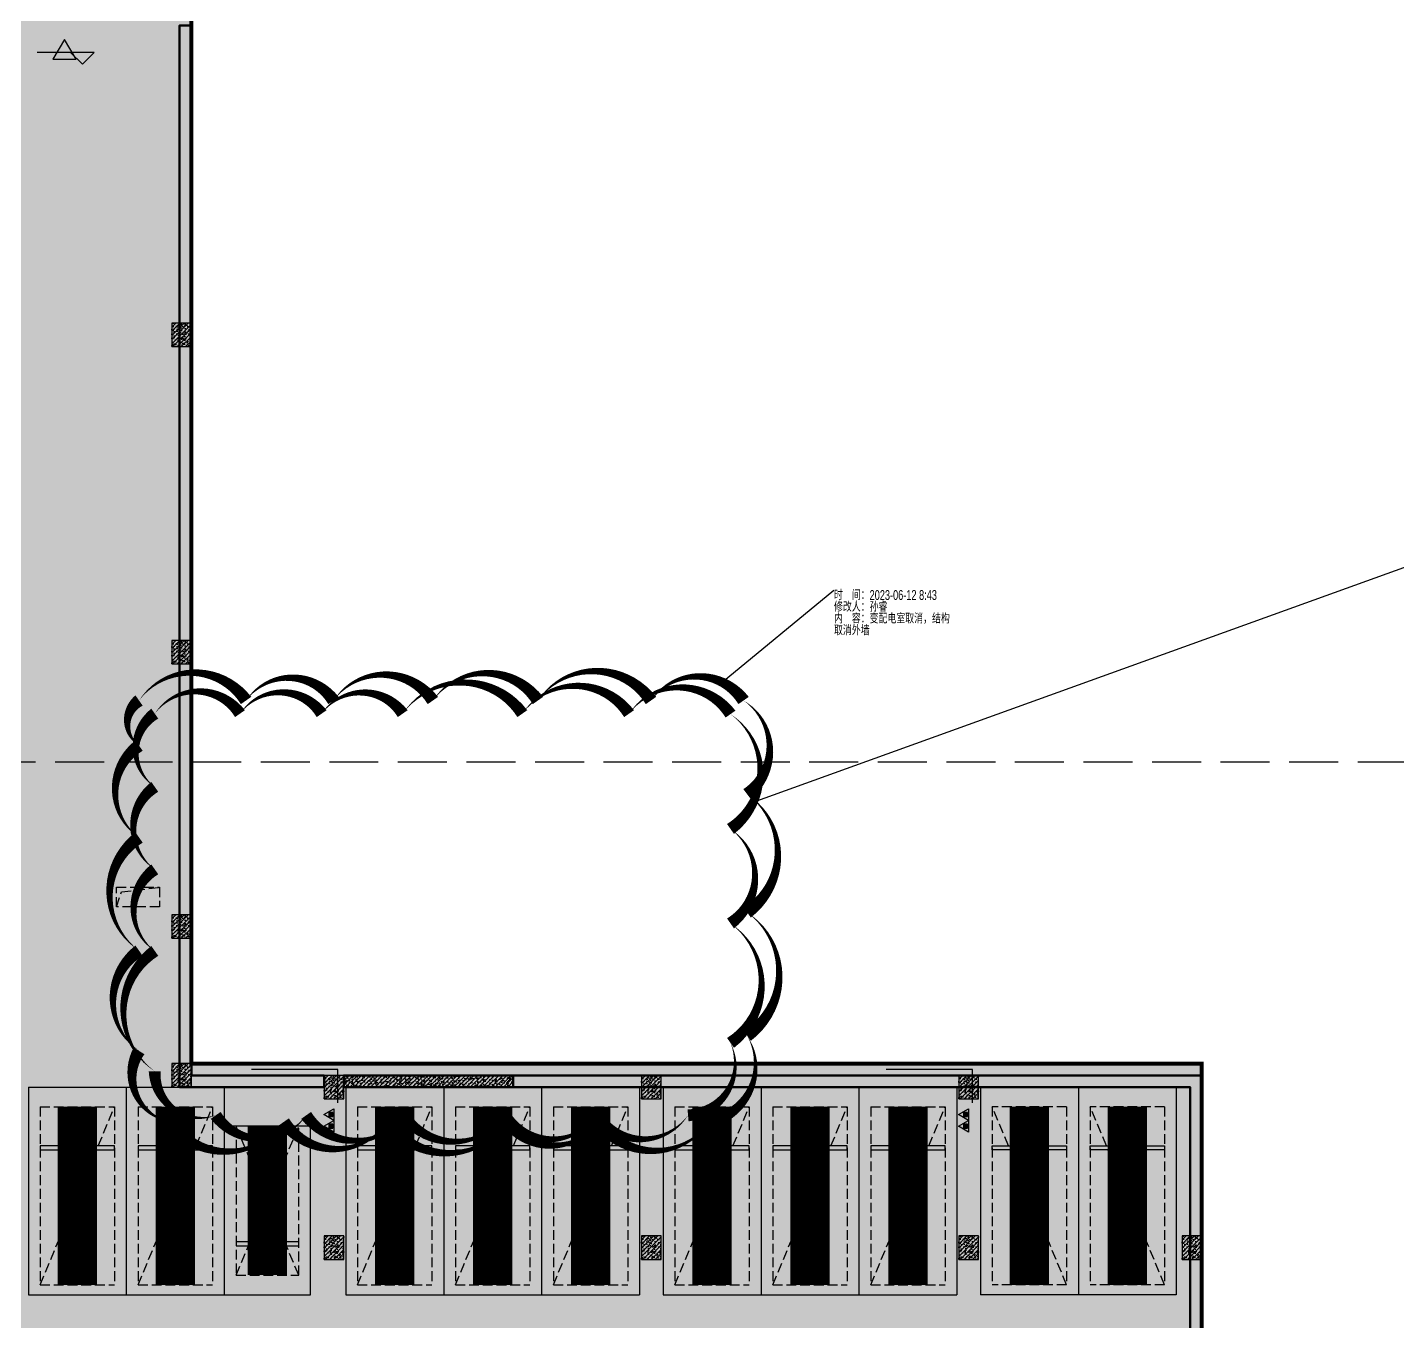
# Model space of a CAD drawing. Extents: x -1338203 to 1886333, y -530034 to 1031844.
# Drawn here: x 834932 to 869905, y 86864 to 119897 of the extents above; entities that cross this region are included whole.
import ezdxf
from ezdxf.enums import TextEntityAlignment as Align

# ---------------------------------------------------------------- set-up
doc = ezdxf.new("R2010")
doc.units = 0
doc.header["$LTSCALE"] = 1000
doc.header["$MEASUREMENT"] = 0
for name, pattern in [('$2$DASH', [0.35, 0.25, -0.1]), ('A-001-平面B2$0$__DASH', [0.35, 0.25, -0.1]), ('A-01-平面B1$0$DASH', [0.35, 0.25, -0.1]), ('DASH', [0.35, 0.25, -0.1])]:
    doc.linetypes.add(name, pattern=pattern)
for name, color, linetype in [('$0$0A-O-HOLE', 52, 'Continuous'), ('$0$DIM_SYMB', 3, 'Continuous'), ('0A-P-PKNG-LINE', 9, 'Continuous'), ('A-001-车位参照B1$0$A-001-车位参照B1$0$0A-P-PKNG-CAR(B)', 21, 'Continuous'), ('A-01-平面B1$0$0A-A-SYMB-DOOR', 135, 'Continuous'), ('A-01-平面B1$0$0A-A-SYMB-ELEV', 150, 'Continuous'), ('A-01-平面B1$0$0A-B-D&W', 135, 'Continuous'), ('A-01-平面B1$0$0A-ELEV-PATT', 8, 'Continuous'), ('A-01-平面B1$0$0A-O-HOLE', 52, 'Continuous'), ('A-01-平面B1$0$A01-125-交通核文字编号B2$0$0A-A-SYMB-ELEV', 150, 'Continuous'), ('A-125-交通核B1(A01)$0$0A-E-EVTR', 2, 'Continuous'), ('A-125-交通核B1(A01)$0$0A-E-STRS', 2, 'Continuous'), ('A-125-交通核B1(A01)$0$0A-O-HOLE', 52, 'Continuous'), ('p-a-regular', 5, 'Continuous'), ('S001地下一墙柱$0$0S-CW-HATCH', 251, 'Continuous'), ('S001地下一墙柱$0$0S-CW-HATCH-UP', 251, 'Continuous'), ('S001地下一墙柱$0$S001地下一墙柱$0$0S-CC-LINE', 52, 'Continuous'), ('S001地下一墙柱$0$S001地下一墙柱$0$0S-CW-HATCH', 251, 'Continuous'), ('S001地下一墙柱$0$S001地下一墙柱$0$0S-CW-HATCH-UP', 251, 'Continuous'), ('地面指向箭头', 7, 'Continuous'), ('负一层消火栓$0$0P-DIM-FH', 3, 'Continuous'), ('负一层消火栓$0$0P-EQUIP-FH', 7, 'Continuous')]:
    doc.layers.add(name, color=color, linetype=linetype)
for name, color, linetype, plot in [('A-01-平面B1$0$A01-125-交通核文字编号B2$0$AAD-A-MARK', 6, 'Continuous', False), ('A-01-平面B1$0$AAD-A-MARK', 6, 'Continuous', False), ('A-125-交通核B1(A01)$0$AAD-A-MARK', 6, 'Continuous', False), ('AAD-A-PROOF', 30, 'Continuous', False), ('S001地下一墙柱$0$AAD-A-MODIFY_20230612', 201, 'Continuous', False)]:
    doc.layers.add(name, color=color, linetype=linetype, plot=plot)
for name, color, linetype, true_color in [('p-a-mini', 7, 'Continuous', 0x0050ff), ('p-a-regular-deadend', 6, 'Continuous', 0xff00ff), ('p-a-regular-narrow', 7, 'Continuous', 0x9600ff)]:
    doc.layers.add(name, color=color, linetype=linetype, true_color=true_color)
doc.layers.add('p-h-walkable', color=7, linetype='Continuous', lineweight=70, true_color=0xf0f0f0)
doc.layers.add('S001地下一墙柱$0$S001地下一墙柱$0$0S-CW-LINE', color=7, linetype='Continuous', lineweight=50)
doc.styles.add('A-01-平面B1$0$AAD-TXT', font='aad-txt.shx', dxfattribs={"width": 0.7, "bigfont": 'aad-hztxt.shx'})
doc.styles.add('S001地下一墙柱$0$AAD-TXT', font='aad-txt.shx', dxfattribs={"width": 0.7, "bigfont": 'aad-hztxt.shx'})
pattern_1 = [(45, (-0.0001, 0.0004), (-53.0330086, 53.0330086), []), (50, (-0.0001, 0.0004), (215.178055, -18.82564), [22.5, -247.5]), (355, (-0.0001, 0.0004), (-41.6254, 225.65764), [18, -198]), (100.4514, (17.93, -1.57), (173.552815, 206.831863), [19.122057, -210.342634]), (46.1842, (-0.0001, 60), (320.172315, -49.655704), [33.75, -371.25]), (96.6356, (26.68, 55.86), (280.39881, 292.23536), [28.68309, -315.5139]), (351.1842, (-0.0001, 60), (280.39858, 292.23558), [27, -297]), (21, (30, 45), (179.072116, -120.785667), [22.5, -247.5]), (326, (30, 45), (72.9946, 217.545014), [18, -198]), (71.4514, (44.92, 34.93), (252.06679, 96.75915), [19.122057, -210.342634]), (37.5, (-0.0001, 0.0004), (3.6479566, 99.868156), [0, -195.6, 0, -201, 0, -198.75]), (7.5, (-0.0001, 0.0004), (78.920861, 118.323514), [0, -114.6, 0, -191.1, 0, -75.75]), (327.5, (-66.9, 0.0004), (160.146731, -6.7664615), [0, -75, 0, -234, 0, -310.5]), (317.5, (-96.9, 0.0004), (174.95585, 30.031495), [0, -97.5, 0, -155.4, 0, -220.5])]

# ---------------------------------------------------------------- blocks, each defined once
blk = doc.blocks.new('A$C2C814229')
at = {"layer": '$0$0A-O-HOLE', "linetype": 'DASH'}
blk.add_lwpolyline([(70841, -208938), (71941, -208938), (71941, -209438), (70841, -209438)], close=True, dxfattribs=at)
blk.add_lwpolyline([(70841, -209438), (70967, -209057), (71941, -208938)], dxfattribs=at)
blk = doc.blocks.new('负一层消火栓$0$$TwtSys$00000546')
h = blk.add_hatch()
h.set_pattern_fill('ANSI31', color=256, scale=200, style=0)
h.set_pattern_definition([(45, (-38543.802, -6670.83), (-17.67767, 17.67767), [])])
h.paths.add_polyline_path([(-65, 174), (65, 174), (65, 44), (-65, 44)])
for points in [[(0, 344), (-198, 0), (198, 0)], [(-65, 174), (65, 174), (65, 44), (-65, 44)]]:
    blk.add_lwpolyline(points, close=True)
blk = doc.blocks.new('负一层消火栓')
at = {"layer": '负一层消火栓$0$0P-DIM-FH'}
for p, q in [((76491, -213590, 800), (74289, -213590, 800)), ((76491, -214440, 800), (76491, -213590, 800)), ((92691, -213590, 800), (90489, -213590, 800)), ((92691, -214440, 800), (92691, -213590, 800))]:
    blk.add_line(p, q, dxfattribs=at)
at = {"layer": '负一层消火栓$0$0P-EQUIP-FH', "xscale": -0.7500000000000013, "yscale": 0.7500000000000013, "zscale": 0.75, "rotation": 90}
for p in [(76391, -214741, 1600), (92591, -214741, 1600), (76391, -215039, 1600), (92591, -215039, 1600)]:
    blk.add_blockref('负一层消火栓$0$$TwtSys$00000546', p, dxfattribs=at)
blk = doc.blocks.new('剖面位置')
at = {"layer": '$0$DIM_SYMB', "linetype": '$2$DASH', "ltscale": 5}
blk.add_lwpolyline([(-151227, -205737), (127993, -205737)], dxfattribs=at)
blk.add_lwpolyline([(-151227, -205737), (127993, -205737)], dxfattribs=at)
blk = doc.blocks.new('A$C488321c4')
at = {"layer": '地面指向箭头'}
h = blk.add_hatch(color=251, dxfattribs=at)
h.dxf.hatch_style = 1
h.paths.add_polyline_path([(423531, -242674), (423231, -242174), (422931, -242674)])
at = {"layer": '地面指向箭头', "color": 251, "flags": 128}
blk.add_lwpolyline([(423531, -242674), (423231, -242174), (422931, -242674), (423531, -242674)], dxfattribs=at)
blk = doc.blocks.new('A$Cd3af7b6b')
at = {"layer": '地面指向箭头'}
h = blk.add_hatch(color=251, dxfattribs=at)
h.dxf.hatch_style = 1
h.paths.add_polyline_path([(423531, 177826), (423231, 178326), (422931, 177826)])
at = {"layer": '地面指向箭头', "color": 251, "flags": 128}
blk.add_lwpolyline([(423531, 177826), (423231, 178326), (422931, 177826), (423531, 177826)], dxfattribs=at)
blk = doc.blocks.new('A-001-车位参照B1$0$A-001-车位参照B1$0$A-001-车位参照B1$0$A$C43AE5A3B')
at = {"color": 241}
blk.add_lwpolyline([(2500, 0), (2500, 4300), (300, 4300), (300, 0)], close=True, dxfattribs=at)
at = {"color": 241, "linetype": 'DASH'}
for points in [[(2200, 0), (2200, 3800), (600, 3800), (600, 0), (2200, 0)], [(600, 3800), (2200, 0)], [(2200, 3800), (600, 0)]]:
    blk.add_lwpolyline(points, dxfattribs=at)
at = {"color": 241}
blk.add_lwpolyline([(2200, 3050), (600, 3050), (600, 2950), (2200, 2950), (2200, 3050)], dxfattribs=at)
at = {"layer": 'p-a-mini', "ltscale": 0.002, "const_width": 1000}
blk.add_lwpolyline([(1400, 0), (1400, 3800)], dxfattribs=at)
blk = doc.blocks.new('A-125-交通核B1(A01)$0$xx')
at = {"layer": 'A-125-交通核B1(A01)$0$0A-E-EVTR'}
for p, q in [((1798, 2385), (498, 2385)), ((498, 2385), (498, 285)), ((1798, 285), (498, 2385)), ((1798, 2385), (498, 285)), ((1798, 285), (1798, 2385)), ((381, 1791), (156, 1791)), ((156, 1791), (156, 711)), ((381, 711), (381, 1791)), ((156, 711), (381, 711)), ((498, 285), (1798, 285))]:
    blk.add_line(p, q, dxfattribs=at)
blk = doc.blocks.new('A-125-交通核B1(A01)$0$zsdg')
at = {"layer": 'A-125-交通核B1(A01)$0$0A-E-STRS'}
for p, q in [((460, 8364), (460, 8960)), ((1143, 8648), (1710, 8884)), ((1156, 8546), (1710, 8776)), ((1710, 8884), (1710, 8960)), ((1710, 7400), (1710, 8776)), ((460, 8364), (995, 8587)), ((460, 8256), (1009, 8484)), ((903, 8440), (1710, 8440)), ((1009, 8484), (985, 8661)), ((985, 8661), (1167, 8463)), ((1167, 8463), (1143, 8648)), ((1528, 8700), (1710, 8700)), ((460, 7400), (460, 8256)), ((520, 8180), (1710, 8180)), ((460, 7950), (460, 6910)), ((520, 7920), (1710, 7920)), ((520, 7660), (1710, 7660)), ((520, 7400), (1710, 7400))]:
    blk.add_line(p, q, dxfattribs=at)
at = {"layer": 'A-125-交通核B1(A01)$0$0A-E-STRS', "flags": 128}
for points in [[(520, 9250), (1710, 9250)], [(520, 8990), (1710, 8990)], [(520, 8730), (1339, 8730)], [(520, 8470), (714, 8470)]]:
    blk.add_lwpolyline(points, dxfattribs=at)
blk = doc.blocks.new('A-125-交通核B1(A01)')
at = {"layer": 'A-125-交通核B1(A01)$0$0A-O-HOLE', "flags": 128}
blk.add_lwpolyline([(-1710, 5350), (-1593, 8294), (-1090, 8490)], dxfattribs=at)
at = {"layer": 'A-125-交通核B1(A01)$0$AAD-A-MARK'}
for q in [(0, 200), (200, 0)]:
    blk.add_line((0, 0), q, dxfattribs=at)
blk.add_circle((0, 0), 100, dxfattribs=at)
for name, p in [('A-125-交通核B1(A01)$0$zsdg', (0, 0)), ('A-125-交通核B1(A01)$0$xx', (-1060, 90))]:
    blk.add_blockref(name, p)
blk = doc.blocks.new('A-01-平面B1$0$A$C922985e2')
at = {"layer": 'A-01-平面B1$0$A01-125-交通核文字编号B2$0$0A-A-SYMB-ELEV'}
for p, q in [((-495, 3474), (-795, 3774)), ((-795, 3774), (664, 3774)), ((-495, 3474), (-195, 3774)), ((22095, 3774), (20636, 3774)), ((21795, 3474), (21495, 3774)), ((21795, 3474), (22095, 3774))]:
    blk.add_line(p, q, dxfattribs=at)
at = {"layer": 'A-01-平面B1$0$A01-125-交通核文字编号B2$0$AAD-A-MARK'}
for p, q in [((0, 0), (0, 200)), ((0, 0), (200, 0)), ((21300, 0), (21100, 0)), ((21300, 0), (21300, 200))]:
    blk.add_line(p, q, dxfattribs=at)
for centre in [(0, 0), (21300, 0)]:
    blk.add_circle(centre, 100, dxfattribs=at)
blk = doc.blocks.new('A-01-平面B1')
at = {"layer": 'A-01-平面B1$0$0A-ELEV-PATT', "linetype": 'A-01-平面B1$0$DASH'}
h = blk.add_hatch(dxfattribs=at)
h.set_pattern_fill('ANSI31', color=256, scale=100)
h.set_pattern_definition([(45, (0, 0), (-112.253, 112.253), [])])
h.paths.add_polyline_path([(-3160, 2590), (-1060, 2590), (-1060, 2610), (1060, 2610), (1060, 2590), (3160, 2590), (3160, 4310), (-3160, 4310)])
at = {"layer": 'A-01-平面B1$0$0A-A-SYMB-ELEV'}
for p, q in [((-9099, 9424), (-9399, 9724)), ((-9399, 9724), (-7941, 9724)), ((-9099, 9424), (-8799, 9724)), ((-3962, 6054), (-4262, 6354)), ((-4262, 6354), (-2804, 6354)), ((-3962, 6054), (-3662, 6354)), ((25372, 6052), (23914, 6052)), ((25072, 5752), (24772, 6052)), ((25072, 5752), (25372, 6052)), ((10193, 2948), (9893, 3248)), ((9893, 3248), (11352, 3248)), ((10193, 2948), (10493, 3248)), ((-6489, 1663), (-6789, 1963)), ((-6789, 1963), (-5330, 1963)), ((-6489, 1663), (-6189, 1963)), ((29002, 1963), (27543, 1963)), ((28702, 1663), (28402, 1963)), ((28702, 1663), (29002, 1963)), ((8354, -898), (8054, -598)), ((8054, -598), (9512, -598)), ((8354, -898), (8654, -598)), ((11962, -898), (11662, -598)), ((11662, -598), (13120, -598)), ((11962, -898), (12262, -598)), ((-4540, -1019), (-4840, -719)), ((-4840, -719), (-3382, -719)), ((-4540, -1019), (-4240, -719)), ((4177, -1037), (3877, -737)), ((3877, -737), (5335, -737)), ((4177, -1037), (4477, -737)), ((17309, -737), (15850, -737)), ((17009, -1037), (16709, -737)), ((17009, -1037), (17309, -737)), ((29710, -1037), (29410, -737)), ((29410, -737), (30868, -737)), ((29710, -1037), (30010, -737)), ((-529, -2446), (-829, -2146)), ((-829, -2146), (630, -2146)), ((-529, -2446), (-229, -2146)), ((22129, -2146), (20670, -2146)), ((21829, -2446), (21529, -2146)), ((21829, -2446), (22129, -2146)), ((-529, -4604), (-829, -4304)), ((-829, -4304), (630, -4304)), ((-529, -4604), (-229, -4304)), ((22129, -4382), (20670, -4382)), ((21829, -4682), (21529, -4382)), ((21829, -4682), (22129, -4382))]:
    blk.add_line(p, q, dxfattribs=at)
at = {"layer": 'A-01-平面B1$0$0A-B-D&W', "linetype": 'A-01-平面B1$0$DASH'}
for points in [[(18390, 2100), (18140, 2100), (18140, 4110), (18390, 4110)], [(24460, 2100), (24210, 2100), (24210, 4110), (24460, 4110)]]:
    blk.add_lwpolyline(points, close=True, dxfattribs=at)
at = {"layer": 'A-01-平面B1$0$0A-ELEV-PATT', "linetype": 'A-01-平面B1$0$DASH'}
blk.add_lwpolyline([(-3160, 2590), (-1060, 2590), (-1060, 2610), (1060, 2610), (1060, 2590), (3160, 2590), (3160, 4310), (-3160, 4310)], close=True, dxfattribs=at)
at = {"layer": 'A-01-平面B1$0$0A-O-HOLE', "flags": 128}
blk.add_lwpolyline([(-1160, 9340), (-4778, 9219), (-5040, 8690)], dxfattribs=at)
at = {"layer": 'A-01-平面B1$0$AAD-A-MARK'}
for p, q in [((0, 0), (0, 200)), ((0, 0), (200, 0)), ((21300, 0), (21100, 0)), ((21300, 0), (21300, 200))]:
    blk.add_line(p, q, dxfattribs=at)
for centre in [(0, 0), (21300, 0)]:
    blk.add_circle(centre, 100, dxfattribs=at)
for name in ['A-125-交通核B1(A01)', 'A-01-平面B1$0$A$C922985e2']:
    blk.add_blockref(name, (0, 0))
at = {"xscale": -1}
blk.add_blockref('A-125-交通核B1(A01)', (21300, 0), dxfattribs=at)
at = {"layer": 'A-01-平面B1$0$0A-A-SYMB-DOOR', "style": 'A-01-平面B1$0$AAD-TXT', "width": 0.7}
for p in [(9262, 587), (10840, 594)]:
    blk.add_text('FM甲1020', height=300, dxfattribs=at).set_placement(p, align=Align.MIDDLE_LEFT)

msp = doc.modelspace()

# ---------------------------------------------------------------- hatches: boundary and pattern name
at = {"layer": 'p-h-walkable', "ltscale": 0.002}
h = msp.add_hatch(color=256, dxfattribs=at)
h.dxf.hatch_style = 1
h.paths.add_polyline_path([(633826.6, 244460.7), (640276.6, 244575.6), (640576.6, 234544.8), (645576.7, 234544.6), (645576.7, 209278.9), (732355.9, 209029), (732355.1, 235229.9), (738506.7, 235229.9), (738506.6, 268838.9), (732734.3, 268838.9), (732734.3, 272898.9), (711963.1, 272898.9), (711963.1, 278984.7), (717256.7, 278984.7), (717256.7, 284049), (733571.6, 284135.6), (733996.6, 290449.1), (739216.6, 290449.1), (739766.6, 284299.1), (754626.6, 284299.1), (755296.6, 290449.1), (760516.6, 290449.1), (760816.6, 283049.1), (760816.3, 275879.2), (775122.6, 275879.2), (776006.6, 274138.9), (776006.6, 259429.1), (778716.6, 259429.1), (778716.6, 238849.1), (783416.6, 238849.1), (783416.6, 237229.1), (782066.6, 237229.1), (782066.6, 234429.1), (779546.6, 234429.1), (779546.6, 237129.1), (773916.6, 237129.1), (773916.6, 243229.1), (764306.6, 243225.6), (764306.6, 236639.1), (760766.6, 236639.1), (760766.6, 234429.1), (758246.6, 234429.1), (758246.6, 238649.1), (762116.6, 238649.1), (762116.6, 243225.6), (748656.6, 243225.6), (748756.3, 207529.1), (800106.6, 207528.9), (800206.7, 201639.7), (812908.2, 202239.1), (812576.6, 180449.3), (744206, 180449.3), (744206, 173439), (728556.7, 173439), (728556.6, 122289.1), (746356.6, 122289.1), (750916.6, 132325.6), (842896.6, 132325.6), (843211.6, 121345.6), (839116.6, 121345.6), (839116.6, 93449.1), (864906.6, 93449.1), (864906.6, 79694), (875856.6, 74929.1), (875856.6, 65749.1), (834560.6, 65749.1), (839142.9, 28436.3), (869465.5, 32160.2), (871163.4, 18334), (873704.3, 18646.1), (877328.9, 5540.2), (761876.2, -8638.5), (761133.2, 2082.3), (764950.9, 5291.5), (763253.1, 19116.3), (799242.7, 23536.1), (793807.6, 65749.1), (750756.6, 65749.1), (751556.6, 81645.6), (636016.6, 81645.6), (636016.6, 96345.6), (629416.6, 96345.6), (629416.6, 118203.2), (622306.6, 118203.2), (622286.6, 139083.2), (644406.6, 137003.2), (644406.6, 129968.2), (656656.6, 129968.2), (656406.6, 138083.2), (712156.6, 138083.2), (711856.6, 184449.1), (581811.6, 184349.1), (581826.6, 197199.1), (585876.6, 197449.1), (585976.6, 209279), (629226.6, 209578.9), (628926.8, 236145.4), (633826.6, 236145.6)])
at = {"layer": 'S001地下一墙柱$0$0S-CW-HATCH', "ltscale": 0.002}
h = msp.add_hatch(color=256, dxfattribs=at)
h.dxf.hatch_style = 1
h.paths.add_polyline_path([(842506.8, 93149.1), (842506.8, 92849.1), (838816.6, 92849.1), (838816.6, 119949.1), (839116.6, 119949.1), (839116.6, 93149.1)])
h = msp.add_hatch(color=256, dxfattribs=at)
h.dxf.hatch_style = 1
h.paths.add_polyline_path([(847331.3, 93149.1), (847331.3, 92849.1), (843006.8, 92849.1), (843006.8, 93149.1)])
h = msp.add_hatch(color=256, dxfattribs=at)
h.dxf.hatch_style = 1
h.paths.add_polyline_path([(847331.3, 93149.1), (864906.6, 93149.1), (864906.6, 79129.1), (864606.6, 79129.1), (864606.6, 92849.1), (847331.3, 92849.1)])
at = {"layer": 'S001地下一墙柱$0$0S-CW-HATCH-UP', "ltscale": 0.002}
h = msp.add_hatch(dxfattribs=at)
h.set_pattern_fill('钢筋混凝土', color=256, scale=30)
h.set_pattern_definition(pattern_1)
h.paths.add_polyline_path([(842506.8, 93149.1), (842506.8, 92849.1), (838816.6, 92849.1), (838816.6, 119949.1), (839116.6, 119949.1), (839116.6, 93149.1)])
h = msp.add_hatch(dxfattribs=at)
h.set_pattern_fill('钢筋混凝土', color=256, scale=30)
h.set_pattern_definition(pattern_1)
h.paths.add_polyline_path([(847331.3, 93149.1), (847331.3, 92849.1), (843006.8, 92849.1), (843006.8, 93149.1)])
h = msp.add_hatch(dxfattribs=at)
h.set_pattern_fill('钢筋混凝土', color=256, scale=30)
h.set_pattern_definition(pattern_1)
h.paths.add_polyline_path([(847331.3, 93149.1), (864906.6, 93149.1), (864906.6, 79129.1), (864606.6, 79129.1), (864606.6, 92849.1), (847331.3, 92849.1)])
at = {"layer": 'S001地下一墙柱$0$S001地下一墙柱$0$0S-CW-HATCH'}
h = msp.add_hatch(color=256, dxfattribs=at)
h.dxf.hatch_style = 1
h.paths.add_polyline_path([(839116.6, 112349.1), (838616.6, 112349.1), (838616.6, 111749.1), (839116.6, 111749.1)])
h = msp.add_hatch(color=256, dxfattribs=at)
h.dxf.hatch_style = 1
h.paths.add_polyline_path([(839116.6, 104249.1), (838616.6, 104249.1), (838616.6, 103649.1), (839116.6, 103649.1)])
h = msp.add_hatch(color=256, dxfattribs=at)
h.dxf.hatch_style = 1
h.paths.add_polyline_path([(839116.6, 97249.1), (838616.6, 97249.1), (838616.6, 96649.1), (839116.6, 96649.1)])
h = msp.add_hatch(color=256, dxfattribs=at)
h.dxf.hatch_style = 1
h.paths.add_polyline_path([(839116.6, 93449.1), (838616.6, 93449.1), (838616.6, 92849.1), (839116.6, 92849.1)])
h = msp.add_hatch(color=256, dxfattribs=at)
h.dxf.hatch_style = 1
h.paths.add_polyline_path([(843006.8, 93149.2), (842506.8, 93149.2), (842506.8, 92549.2), (843006.8, 92549.2)])
h = msp.add_hatch(color=256, dxfattribs=at)
h.dxf.hatch_style = 1
h.paths.add_polyline_path([(851106.8, 93149.2), (850606.8, 93149.2), (850606.8, 92549.2), (851106.8, 92549.2)])
h = msp.add_hatch(color=256, dxfattribs=at)
h.dxf.hatch_style = 1
h.paths.add_polyline_path([(859206.8, 93149.2), (858706.8, 93149.2), (858706.8, 92549.2), (859206.8, 92549.2)])
h = msp.add_hatch(color=256, dxfattribs=at)
h.dxf.hatch_style = 1
h.paths.add_polyline_path([(843006.8, 89049.1), (842506.8, 89049.1), (842506.8, 88449.1), (843006.8, 88449.1)])
h = msp.add_hatch(color=256, dxfattribs=at)
h.dxf.hatch_style = 1
h.paths.add_polyline_path([(851106.8, 89049.1), (850606.8, 89049.1), (850606.8, 88449.1), (851106.8, 88449.1)])
h = msp.add_hatch(color=256, dxfattribs=at)
h.dxf.hatch_style = 1
h.paths.add_polyline_path([(859206.8, 89049.1), (858706.8, 89049.1), (858706.8, 88449.1), (859206.8, 88449.1)])
h = msp.add_hatch(color=256, dxfattribs=at)
h.dxf.hatch_style = 1
h.paths.add_polyline_path([(864906.6, 89049.1), (864406.6, 89049.1), (864406.6, 88449.1), (864906.6, 88449.1)])
at = {"layer": 'S001地下一墙柱$0$S001地下一墙柱$0$0S-CW-HATCH-UP'}
h = msp.add_hatch(dxfattribs=at)
h.set_pattern_fill('钢筋混凝土', color=256, scale=30)
h.set_pattern_definition([(45, (871427.33, 121300.8), (-53.03301, 53.03301), []), (50, (871427.33, 121300.8), (215.1781, -18.8256), [22.5, -247.5]), (355, (871427.33, 121300.8), (-41.6254, 225.6576), [18, -198]), (100.4514, (871445.26, 121299.23), (173.5528, 206.8319), [19.122, -210.3426]), (46.1842, (871427.33, 121360.8), (320.1723, -49.6557), [33.75, -371.25]), (96.6356, (871454, 121356.66), (280.3988, 292.2354), [28.683, -315.514]), (351.1842, (871427.33, 121360.8), (280.3986, 292.2356), [27, -297]), (21, (871457.33, 121345.8), (179.0721, -120.7857), [22.5, -247.5]), (326, (871457.33, 121345.8), (72.9946, 217.545), [18, -198]), (71.4514, (871472.25, 121335.74), (252.0668, 96.7591), [19.122, -210.3426]), (37.5, (871427.33, 121300.8), (3.64796, 99.86816), [0, -195.6, 0, -201, 0, -198.75]), (7.5, (871427.33, 121300.8), (78.92086, 118.3235), [0, -114.6, 0, -191.1, 0, -75.75]), (327.5, (871360.43, 121300.8), (160.14673, -6.76646), [0, -75, 0, -234, 0, -310.5]), (317.5, (871330.43, 121300.8), (174.95585, 30.0315), [0, -97.5, 0, -155.4, 0, -220.5])])
h.paths.add_polyline_path([(839116.6, 112349.1), (838616.6, 112349.1), (838616.6, 111749.1), (839116.6, 111749.1)])
h = msp.add_hatch(dxfattribs=at)
h.set_pattern_fill('钢筋混凝土', color=256, scale=30)
h.set_pattern_definition([(45, (871427.33, 113200.8), (-53.03301, 53.03301), []), (50, (871427.33, 113200.8), (215.1781, -18.8256), [22.5, -247.5]), (355, (871427.33, 113200.8), (-41.6254, 225.6576), [18, -198]), (100.4514, (871445.26, 113199.23), (173.5528, 206.8319), [19.122, -210.3426]), (46.1842, (871427.33, 113260.8), (320.1723, -49.6557), [33.75, -371.25]), (96.6356, (871454, 113256.66), (280.3988, 292.2354), [28.683, -315.514]), (351.1842, (871427.33, 113260.8), (280.3986, 292.2356), [27, -297]), (21, (871457.33, 113245.8), (179.0721, -120.7857), [22.5, -247.5]), (326, (871457.33, 113245.8), (72.9946, 217.545), [18, -198]), (71.4514, (871472.25, 113235.74), (252.0668, 96.7591), [19.122, -210.3426]), (37.5, (871427.33, 113200.8), (3.64796, 99.86816), [0, -195.6, 0, -201, 0, -198.75]), (7.5, (871427.33, 113200.8), (78.92086, 118.3235), [0, -114.6, 0, -191.1, 0, -75.75]), (327.5, (871360.43, 113200.8), (160.14673, -6.76646), [0, -75, 0, -234, 0, -310.5]), (317.5, (871330.43, 113200.8), (174.95585, 30.0315), [0, -97.5, 0, -155.4, 0, -220.5])])
h.paths.add_polyline_path([(839116.6, 104249.1), (838616.6, 104249.1), (838616.6, 103649.1), (839116.6, 103649.1)])
h = msp.add_hatch(dxfattribs=at)
h.set_pattern_fill('钢筋混凝土', color=256, scale=30)
h.set_pattern_definition([(45, (871427.33, 106200.8), (-53.03301, 53.03301), []), (50, (871427.33, 106200.8), (215.1781, -18.8256), [22.5, -247.5]), (355, (871427.33, 106200.8), (-41.6254, 225.6576), [18, -198]), (100.4514, (871445.26, 106199.23), (173.5528, 206.8319), [19.122, -210.3426]), (46.1842, (871427.33, 106260.8), (320.1723, -49.6557), [33.75, -371.25]), (96.6356, (871454, 106256.66), (280.3988, 292.2354), [28.683, -315.514]), (351.1842, (871427.33, 106260.8), (280.3986, 292.2356), [27, -297]), (21, (871457.33, 106245.8), (179.0721, -120.7857), [22.5, -247.5]), (326, (871457.33, 106245.8), (72.9946, 217.545), [18, -198]), (71.4514, (871472.25, 106235.74), (252.0668, 96.7591), [19.122, -210.3426]), (37.5, (871427.33, 106200.8), (3.64796, 99.86816), [0, -195.6, 0, -201, 0, -198.75]), (7.5, (871427.33, 106200.8), (78.92086, 118.3235), [0, -114.6, 0, -191.1, 0, -75.75]), (327.5, (871360.43, 106200.8), (160.14673, -6.76646), [0, -75, 0, -234, 0, -310.5]), (317.5, (871330.43, 106200.8), (174.95585, 30.0315), [0, -97.5, 0, -155.4, 0, -220.5])])
h.paths.add_polyline_path([(839116.6, 97249.1), (838616.6, 97249.1), (838616.6, 96649.1), (839116.6, 96649.1)])
h = msp.add_hatch(dxfattribs=at)
h.set_pattern_fill('钢筋混凝土', color=256, scale=30)
h.set_pattern_definition([(45, (871427.33, 102400.8), (-53.03301, 53.03301), []), (50, (871427.33, 102400.8), (215.1781, -18.8256), [22.5, -247.5]), (355, (871427.33, 102400.8), (-41.6254, 225.6576), [18, -198]), (100.4514, (871445.26, 102399.23), (173.5528, 206.8319), [19.122, -210.3426]), (46.1842, (871427.33, 102460.8), (320.1723, -49.6557), [33.75, -371.25]), (96.6356, (871454, 102456.66), (280.3988, 292.2354), [28.683, -315.514]), (351.1842, (871427.33, 102460.8), (280.3986, 292.2356), [27, -297]), (21, (871457.33, 102445.8), (179.0721, -120.7857), [22.5, -247.5]), (326, (871457.33, 102445.8), (72.9946, 217.545), [18, -198]), (71.4514, (871472.25, 102435.74), (252.0668, 96.7591), [19.122, -210.3426]), (37.5, (871427.33, 102400.8), (3.64796, 99.86816), [0, -195.6, 0, -201, 0, -198.75]), (7.5, (871427.33, 102400.8), (78.92086, 118.3235), [0, -114.6, 0, -191.1, 0, -75.75]), (327.5, (871360.43, 102400.8), (160.14673, -6.76646), [0, -75, 0, -234, 0, -310.5]), (317.5, (871330.43, 102400.8), (174.95585, 30.0315), [0, -97.5, 0, -155.4, 0, -220.5])])
h.paths.add_polyline_path([(839116.6, 93449.1), (838616.6, 93449.1), (838616.6, 92849.1), (839116.6, 92849.1)])
h = msp.add_hatch(dxfattribs=at)
h.set_pattern_fill('钢筋混凝土', color=256, scale=30)
h.set_pattern_definition([(45, (875317.53, 102100.934), (-53.03301, 53.03301), []), (50, (875317.53, 102100.93), (215.1781, -18.8256), [22.5, -247.5]), (355, (875317.53, 102100.93), (-41.6254, 225.6576), [18, -198]), (100.4514, (875335.46, 102099.37), (173.5528, 206.8319), [19.122, -210.3426]), (46.1842, (875317.53, 102160.93), (320.1723, -49.6557), [33.75, -371.25]), (96.6356, (875344.2, 102156.8), (280.3988, 292.2354), [28.683, -315.514]), (351.1842, (875317.53, 102160.93), (280.3986, 292.2356), [27, -297]), (21, (875347.53, 102145.93), (179.0721, -120.7857), [22.5, -247.5]), (326, (875347.53, 102145.93), (72.9946, 217.545), [18, -198]), (71.4514, (875362.45, 102135.87), (252.0668, 96.7591), [19.122, -210.3426]), (37.5, (875317.53, 102100.934), (3.64796, 99.86816), [0, -195.6, 0, -201, 0, -198.75]), (7.5, (875317.53, 102100.93), (78.92086, 118.3235), [0, -114.6, 0, -191.1, 0, -75.75]), (327.5, (875250.63, 102100.934), (160.14673, -6.76646), [0, -75, 0, -234, 0, -310.5]), (317.5, (875220.63, 102100.93), (174.95585, 30.0315), [0, -97.5, 0, -155.4, 0, -220.5])])
h.paths.add_polyline_path([(843006.8, 93149.2), (842506.8, 93149.2), (842506.8, 92549.2), (843006.8, 92549.2)])
h = msp.add_hatch(dxfattribs=at)
h.set_pattern_fill('钢筋混凝土', color=256, scale=30)
h.set_pattern_definition([(45, (883417.53, 102100.934), (-53.03301, 53.03301), []), (50, (883417.53, 102100.93), (215.1781, -18.8256), [22.5, -247.5]), (355, (883417.53, 102100.93), (-41.6254, 225.6576), [18, -198]), (100.4514, (883435.46, 102099.37), (173.5528, 206.8319), [19.122, -210.3426]), (46.1842, (883417.53, 102160.93), (320.1723, -49.6557), [33.75, -371.25]), (96.6356, (883444.2, 102156.8), (280.3988, 292.2354), [28.683, -315.514]), (351.1842, (883417.53, 102160.93), (280.3986, 292.2356), [27, -297]), (21, (883447.53, 102145.93), (179.0721, -120.7857), [22.5, -247.5]), (326, (883447.53, 102145.93), (72.9946, 217.545), [18, -198]), (71.4514, (883462.45, 102135.87), (252.0668, 96.7591), [19.122, -210.3426]), (37.5, (883417.53, 102100.934), (3.64796, 99.86816), [0, -195.6, 0, -201, 0, -198.75]), (7.5, (883417.53, 102100.93), (78.92086, 118.3235), [0, -114.6, 0, -191.1, 0, -75.75]), (327.5, (883350.63, 102100.934), (160.14673, -6.76646), [0, -75, 0, -234, 0, -310.5]), (317.5, (883320.63, 102100.93), (174.95585, 30.0315), [0, -97.5, 0, -155.4, 0, -220.5])])
h.paths.add_polyline_path([(851106.8, 93149.2), (850606.8, 93149.2), (850606.8, 92549.2), (851106.8, 92549.2)])
h = msp.add_hatch(dxfattribs=at)
h.set_pattern_fill('钢筋混凝土', color=256, scale=30)
h.set_pattern_definition([(45, (891517.53, 102100.934), (-53.03301, 53.03301), []), (50, (891517.53, 102100.93), (215.1781, -18.8256), [22.5, -247.5]), (355, (891517.53, 102100.93), (-41.6254, 225.6576), [18, -198]), (100.4514, (891535.46, 102099.37), (173.5528, 206.8319), [19.122, -210.3426]), (46.1842, (891517.53, 102160.93), (320.1723, -49.6557), [33.75, -371.25]), (96.6356, (891544.2, 102156.8), (280.3988, 292.2354), [28.683, -315.514]), (351.1842, (891517.53, 102160.93), (280.3986, 292.2356), [27, -297]), (21, (891547.53, 102145.93), (179.0721, -120.7857), [22.5, -247.5]), (326, (891547.53, 102145.93), (72.9946, 217.545), [18, -198]), (71.4514, (891562.45, 102135.87), (252.0668, 96.7591), [19.122, -210.3426]), (37.5, (891517.53, 102100.934), (3.64796, 99.86816), [0, -195.6, 0, -201, 0, -198.75]), (7.5, (891517.53, 102100.93), (78.92086, 118.3235), [0, -114.6, 0, -191.1, 0, -75.75]), (327.5, (891450.63, 102100.934), (160.14673, -6.76646), [0, -75, 0, -234, 0, -310.5]), (317.5, (891420.63, 102100.93), (174.95585, 30.0315), [0, -97.5, 0, -155.4, 0, -220.5])])
h.paths.add_polyline_path([(859206.8, 93149.2), (858706.8, 93149.2), (858706.8, 92549.2), (859206.8, 92549.2)])
h = msp.add_hatch(dxfattribs=at)
h.set_pattern_fill('钢筋混凝土', color=256, scale=30)
h.set_pattern_definition([(45, (875317.53, 98000.8), (-53.03301, 53.03301), []), (50, (875317.53, 98000.8), (215.1781, -18.8256), [22.5, -247.5]), (355, (875317.53, 98000.8), (-41.6254, 225.6576), [18, -198]), (100.4514, (875335.46, 97999.23), (173.5528, 206.8319), [19.122, -210.3426]), (46.1842, (875317.53, 98060.8), (320.1723, -49.6557), [33.75, -371.25]), (96.6356, (875344.2, 98056.66), (280.3988, 292.2354), [28.683, -315.514]), (351.1842, (875317.53, 98060.8), (280.3986, 292.2356), [27, -297]), (21, (875347.53, 98045.8), (179.0721, -120.7857), [22.5, -247.5]), (326, (875347.53, 98045.8), (72.9946, 217.545), [18, -198]), (71.4514, (875362.45, 98035.74), (252.0668, 96.7591), [19.122, -210.3426]), (37.5, (875317.53, 98000.8), (3.64796, 99.86816), [0, -195.6, 0, -201, 0, -198.75]), (7.5, (875317.53, 98000.8), (78.92086, 118.3235), [0, -114.6, 0, -191.1, 0, -75.75]), (327.5, (875250.63, 98000.8), (160.14673, -6.76646), [0, -75, 0, -234, 0, -310.5]), (317.5, (875220.63, 98000.8), (174.95585, 30.0315), [0, -97.5, 0, -155.4, 0, -220.5])])
h.paths.add_polyline_path([(843006.8, 89049.1), (842506.8, 89049.1), (842506.8, 88449.1), (843006.8, 88449.1)])
h = msp.add_hatch(dxfattribs=at)
h.set_pattern_fill('钢筋混凝土', color=256, scale=30)
h.set_pattern_definition([(45, (883417.53, 98000.8), (-53.03301, 53.03301), []), (50, (883417.53, 98000.8), (215.1781, -18.8256), [22.5, -247.5]), (355, (883417.53, 98000.8), (-41.6254, 225.6576), [18, -198]), (100.4514, (883435.46, 97999.23), (173.5528, 206.8319), [19.122, -210.3426]), (46.1842, (883417.53, 98060.8), (320.1723, -49.6557), [33.75, -371.25]), (96.6356, (883444.2, 98056.66), (280.3988, 292.2354), [28.683, -315.514]), (351.1842, (883417.53, 98060.8), (280.3986, 292.2356), [27, -297]), (21, (883447.53, 98045.8), (179.0721, -120.7857), [22.5, -247.5]), (326, (883447.53, 98045.8), (72.9946, 217.545), [18, -198]), (71.4514, (883462.45, 98035.74), (252.0668, 96.7591), [19.122, -210.3426]), (37.5, (883417.53, 98000.8), (3.64796, 99.86816), [0, -195.6, 0, -201, 0, -198.75]), (7.5, (883417.53, 98000.8), (78.92086, 118.3235), [0, -114.6, 0, -191.1, 0, -75.75]), (327.5, (883350.63, 98000.8), (160.14673, -6.76646), [0, -75, 0, -234, 0, -310.5]), (317.5, (883320.63, 98000.8), (174.95585, 30.0315), [0, -97.5, 0, -155.4, 0, -220.5])])
h.paths.add_polyline_path([(851106.8, 89049.1), (850606.8, 89049.1), (850606.8, 88449.1), (851106.8, 88449.1)])
h = msp.add_hatch(dxfattribs=at)
h.set_pattern_fill('钢筋混凝土', color=256, scale=30)
h.set_pattern_definition([(45, (891517.53, 98000.8), (-53.03301, 53.03301), []), (50, (891517.53, 98000.8), (215.1781, -18.8256), [22.5, -247.5]), (355, (891517.53, 98000.8), (-41.6254, 225.6576), [18, -198]), (100.4514, (891535.46, 97999.23), (173.5528, 206.8319), [19.122, -210.3426]), (46.1842, (891517.53, 98060.8), (320.1723, -49.6557), [33.75, -371.25]), (96.6356, (891544.2, 98056.66), (280.3988, 292.2354), [28.683, -315.514]), (351.1842, (891517.53, 98060.8), (280.3986, 292.2356), [27, -297]), (21, (891547.53, 98045.8), (179.0721, -120.7857), [22.5, -247.5]), (326, (891547.53, 98045.8), (72.9946, 217.545), [18, -198]), (71.4514, (891562.45, 98035.74), (252.0668, 96.7591), [19.122, -210.3426]), (37.5, (891517.53, 98000.8), (3.64796, 99.86816), [0, -195.6, 0, -201, 0, -198.75]), (7.5, (891517.53, 98000.8), (78.92086, 118.3235), [0, -114.6, 0, -191.1, 0, -75.75]), (327.5, (891450.63, 98000.8), (160.14673, -6.76646), [0, -75, 0, -234, 0, -310.5]), (317.5, (891420.63, 98000.8), (174.95585, 30.0315), [0, -97.5, 0, -155.4, 0, -220.5])])
h.paths.add_polyline_path([(859206.8, 89049.1), (858706.8, 89049.1), (858706.8, 88449.1), (859206.8, 88449.1)])
h = msp.add_hatch(dxfattribs=at)
h.set_pattern_fill('钢筋混凝土', color=256, scale=30)
h.set_pattern_definition([(45, (897217.34, 98000.81), (-53.03301, 53.03301), []), (50, (897217.34, 98000.8), (215.1781, -18.8256), [22.5, -247.5]), (355, (897217.34, 98000.8), (-41.6254, 225.6576), [18, -198]), (100.4514, (897235.27, 97999.24), (173.5528, 206.8319), [19.122, -210.3426]), (46.1842, (897217.34, 98060.8), (320.1723, -49.6557), [33.75, -371.25]), (96.6356, (897244.02, 98056.67), (280.3988, 292.2354), [28.683, -315.514]), (351.1842, (897217.34, 98060.8), (280.3986, 292.2356), [27, -297]), (21, (897247.34, 98045.8), (179.0721, -120.7857), [22.5, -247.5]), (326, (897247.34, 98045.8), (72.9946, 217.545), [18, -198]), (71.4514, (897262.26, 98035.74), (252.0668, 96.7591), [19.122, -210.3426]), (37.5, (897217.34, 98000.81), (3.64796, 99.86816), [0, -195.6, 0, -201, 0, -198.75]), (7.5, (897217.34, 98000.81), (78.92086, 118.3235), [0, -114.6, 0, -191.1, 0, -75.75]), (327.5, (897150.44, 98000.81), (160.14673, -6.76646), [0, -75, 0, -234, 0, -310.5]), (317.5, (897120.44, 98000.81), (174.95585, 30.0315), [0, -97.5, 0, -155.4, 0, -220.5])])
h.paths.add_polyline_path([(864906.6, 89049.1), (864406.6, 89049.1), (864406.6, 88449.1), (864906.6, 88449.1)])

# ---------------------------------------------------------------- linework, layer by layer
for p, q in [((834956.5, 92849.2), (834956.5, 87549.2)), ((834956.5, 92849.2), (837456.5, 92849.2)), ((837456.5, 92849.2), (837456.5, 87549.2)), ((837456.5, 92849.2), (837456.5, 87549.2)), ((837456.5, 92849.2), (839956.5, 92849.2)), ((839956.5, 92849.2), (839956.5, 87549.2)), ((843056.5, 92849.2), (843056.5, 87549.2)), ((843056.5, 92849.2), (845556.5, 92849.2)), ((845556.5, 92849.2), (845556.5, 87549.2)), ((845556.5, 92849.2), (845556.5, 87549.2)), ((845556.5, 92849.2), (848056.5, 92849.2)), ((848056.5, 92849.2), (848056.5, 87549.2)), ((848056.5, 92849.2), (850556.5, 92849.2)), ((848056.5, 92849.2), (848056.5, 87549.2)), ((850556.5, 92849.2), (850556.5, 87549.2)), ((851156.5, 92849.2), (851156.5, 87549.2)), ((851156.5, 92849.2), (853656.5, 92849.2)), ((853656.5, 92849.2), (853656.5, 87549.2)), ((853656.5, 92849.2), (853656.5, 87549.2)), ((853656.5, 92849.2), (856156.5, 92849.2)), ((856156.5, 92849.2), (856156.5, 87549.2)), ((856156.5, 92849.2), (856156.5, 87549.2)), ((856156.5, 92849.2), (858656.5, 92849.2)), ((858656.5, 92849.2), (858656.5, 87549.2)), ((859257, 92849.2), (859257, 87549.2)), ((861757, 92849.2), (859257, 92849.2)), ((861757, 92849.2), (861757, 87549.2)), ((864257, 92849.2), (861757, 92849.2)), ((861757, 92849.2), (861757, 87549.2)), ((864257, 92849.2), (864257, 87549.2)), ((834956.5, 87549.2), (837456.5, 87549.2)), ((837456.5, 87549.2), (839956.5, 87549.2)), ((843056.5, 87549.2), (845556.5, 87549.2)), ((845556.5, 87549.2), (848056.5, 87549.2)), ((848056.5, 87549.2), (850556.5, 87549.2)), ((851156.5, 87549.2), (853656.5, 87549.2)), ((853656.5, 87549.2), (856156.5, 87549.2)), ((856156.5, 87549.2), (858656.5, 87549.2)), ((861757, 87549.2), (859257, 87549.2)), ((864257, 87549.2), (861757, 87549.2))]:
    msp.add_line(p, q)
at = {"linetype": 'A-001-平面B2$0$__DASH'}
for p, q in [((835256.5, 92349.2), (837156.5, 92349.2)), ((835256.5, 92349.2), (835256.5, 87799.2)), ((837156.5, 92349.2), (837156.5, 87799.2)), ((837756.5, 92349.2), (839656.5, 92349.2)), ((837756.5, 92349.2), (837756.5, 87799.2)), ((839656.5, 92349.2), (839656.5, 87799.2)), ((843356.5, 92349.2), (845256.5, 92349.2)), ((843356.5, 92349.2), (843356.5, 87799.2)), ((845256.5, 92349.2), (845256.5, 87799.2)), ((845856.5, 92349.2), (847756.5, 92349.2)), ((845856.5, 92349.2), (845856.5, 87799.2)), ((847756.5, 92349.2), (847756.5, 87799.2)), ((848356.5, 92349.2), (850256.5, 92349.2)), ((848356.5, 92349.2), (848356.5, 87799.2)), ((850256.5, 92349.2), (850256.5, 87799.2)), ((851456.5, 92349.2), (853356.5, 92349.2)), ((851456.5, 92349.2), (851456.5, 87799.2)), ((853356.5, 92349.2), (853356.5, 87799.2)), ((853956.5, 92349.2), (855856.5, 92349.2)), ((853956.5, 92349.2), (853956.5, 87799.2)), ((855856.5, 92349.2), (855856.5, 87799.2)), ((856456.5, 92349.2), (858356.5, 92349.2)), ((856456.5, 92349.2), (856456.5, 87799.2)), ((858356.5, 92349.2), (858356.5, 87799.2)), ((861457, 92349.2), (859557, 92349.2)), ((859557, 92349.2), (859557, 87799.2)), ((861457, 92349.2), (861457, 87799.2)), ((863957, 92349.2), (862057, 92349.2)), ((862057, 92349.2), (862057, 87799.2)), ((863957, 92349.2), (863957, 87799.2)), ((835256.5, 87799.2), (837156.5, 87799.2)), ((837756.5, 87799.2), (839656.5, 87799.2)), ((843356.5, 87799.2), (845256.5, 87799.2)), ((845856.5, 87799.2), (847756.5, 87799.2)), ((848356.5, 87799.2), (850256.5, 87799.2)), ((851456.5, 87799.2), (853356.5, 87799.2)), ((853956.5, 87799.2), (855856.5, 87799.2)), ((856456.5, 87799.2), (858356.5, 87799.2)), ((861457, 87799.2), (859557, 87799.2)), ((863957, 87799.2), (862057, 87799.2))]:
    msp.add_line(p, q, dxfattribs=at)
for points in [[(835256.5, 87799.2), (837156.5, 92349.2)], [(837756.5, 87799.2), (839656.5, 92349.2)], [(843356.5, 87799.2), (845256.5, 92349.2)], [(845856.5, 87799.2), (847756.5, 92349.2)], [(848356.5, 87799.2), (850256.5, 92349.2)], [(851456.5, 87799.2), (853356.5, 92349.2)], [(853956.5, 87799.2), (855856.5, 92349.2)], [(856456.5, 87799.2), (858356.5, 92349.2)], [(861457, 87799.2), (859557, 92349.2)], [(863957, 87799.2), (862057, 92349.2)]]:
    msp.add_lwpolyline(points, dxfattribs=at)
for points in [[(837156.5, 91349.2), (835256.5, 91349.2), (835256.5, 91249.2), (837156.5, 91249.2)], [(839656.5, 91349.2), (837756.5, 91349.2), (837756.5, 91249.2), (839656.5, 91249.2)], [(845256.5, 91349.2), (843356.5, 91349.2), (843356.5, 91249.2), (845256.5, 91249.2)], [(847756.5, 91349.2), (845856.5, 91349.2), (845856.5, 91249.2), (847756.5, 91249.2)], [(850256.5, 91349.2), (848356.5, 91349.2), (848356.5, 91249.2), (850256.5, 91249.2)], [(853356.5, 91349.2), (851456.5, 91349.2), (851456.5, 91249.2), (853356.5, 91249.2)], [(855856.5, 91349.2), (853956.5, 91349.2), (853956.5, 91249.2), (855856.5, 91249.2)], [(858356.5, 91349.2), (856456.5, 91349.2), (856456.5, 91249.2), (858356.5, 91249.2)], [(859557, 91349.2), (861457, 91349.2), (861457, 91249.2), (859557, 91249.2)], [(862057, 91349.2), (863957, 91349.2), (863957, 91249.2), (862057, 91249.2)]]:
    msp.add_lwpolyline(points, close=True)
at = {"layer": 'AAD-A-PROOF', "color": 241, "ltscale": 0.002}
msp.add_line((853459.3, 100117.9), (942145.1, 132146.2), dxfattribs=at)
at = {"layer": 'AAD-A-PROOF', "color": 241}
msp.add_lwpolyline([(838182.7, 102381.9, 0, 307.6, -0.5205671), (840358.6, 102381.9, 0, 307.6, -0.5205671), (842442.8, 102381.9, 0, 307.6, -0.5205671), (844511.9, 102381.9, 0, 307.6, -0.5205671), (847564.6, 102381.9, 0, 307.6, -0.5205671), (850289.5, 102381.9, 0, 307.6, -0.5205671), (852878.1, 102369.7, 0, 307.6, -0.5205671), (852878.1, 99438, 0, 307.6, -0.5205671), (852878.1, 97026.5, 0, 307.6, -0.5205671), (852878.1, 93977.2, 0, 307.6, -0.5205671), (851794.4, 92126.9, 0, 307.6, -0.5205671), (849460.9, 92126.9, 0, 307.6, -0.5205671), (847113.6, 92126.9, 0, 307.6, -0.5205671), (844534.5, 92126.9, 0, 307.6, -0.5205671), (842045.7, 92126.9, 0, 307.6, -0.5205671), (839737.5, 92126.9, 0, 307.6, -0.5205671), (838182.7, 93250.1, 0, 307.6, -0.5205671), (838182.7, 96325.5, 0, 307.6, -0.5205671), (838182.7, 98407, 0, 307.6, -0.5205671), (838182.7, 100512.9, 0, 307.6, -0.5205671)], format="xyseb", close=True, dxfattribs=at)
at = {"layer": 'p-a-regular', "ltscale": 0.002, "const_width": 1000}
for points in [[(836206.5, 92349.2), (836206.5, 87799.2)], [(844306.5, 92349.2), (844306.5, 87799.2)], [(849306.5, 92349.2), (849306.5, 87799.2)], [(852406.5, 92349.2), (852406.5, 87799.2)], [(857406.5, 92349.2), (857406.5, 87799.2)]]:
    msp.add_lwpolyline(points, dxfattribs=at)
at = {"layer": 'p-a-regular-deadend', "ltscale": 0.002, "const_width": 1000}
msp.add_lwpolyline([(863007, 92349.2), (863007, 87799.2)], dxfattribs=at)
at = {"layer": 'p-a-regular-narrow', "ltscale": 0.002, "const_width": 1000}
for points in [[(838706.5, 92349.2), (838706.5, 87799.2)], [(846806.5, 92349.2), (846806.5, 87799.2)], [(854906.5, 92349.2), (854906.5, 87799.2)], [(860507, 92349.2), (860507, 87799.2)]]:
    msp.add_lwpolyline(points, dxfattribs=at)
at = {"layer": 'p-h-walkable', "ltscale": 0.002, "const_width": 100}
msp.add_lwpolyline([(728556.7, 173439), (728556.6, 122289.1), (746356.6, 122289.1), (750916.6, 132325.6), (842896.6, 132325.6), (843211.6, 121345.6), (839116.6, 121345.6), (839116.6, 93449.1), (864906.6, 93449.1), (864906.6, 79694), (875856.6, 74929.1)], dxfattribs=at)
at = {"layer": 'S001地下一墙柱$0$AAD-A-MODIFY_20230612', "color": 230}
msp.add_line((852660.9, 103186.3), (855518.5, 105533.9), dxfattribs=at)
at = {"layer": 'S001地下一墙柱$0$AAD-A-MODIFY_20230612', "color": 230, "flags": 128}
msp.add_lwpolyline([(837781, 102716.8, 0, 322.7, -0.5205671), (840512.7, 102716.8, 0, 322.7, -0.5205671), (842745, 102716.8, 0, 322.7, -0.5205671), (845281.2, 102716.8, 0, 322.7, -0.5205671), (847963.1, 102716.8, 0, 322.7, -0.5205671), (850848.1, 102716.8, 0, 322.7, -0.5205671), (853211.1, 102716.8, 0, 322.7, -0.5205671), (853303.1, 100325.1, 0, 322.7, -0.5205671), (853303.1, 97309.4, 0, 322.7, -0.5205671), (853303.1, 94161.7, 0, 322.7, -0.5205671), (852341.5, 91959.2, 0, 322.7, -0.5205671), (849504.5, 91959.2, 0, 322.7, -0.5205671), (847193.4, 91959.2, 0, 322.7, -0.5205671), (844131.2, 91959.2, 0, 322.7, -0.5205671), (841473.6, 91959.2, 0, 322.7, -0.5205671), (838566, 91959.2, 0, 322.7, -0.5205671), (837781, 93773.5, 0, 322.7, -0.5205671), (837781, 96331.2, 0, 322.7, -0.5205671), (837781, 99222.1, 0, 322.7, -0.5205671), (837781, 101566.5, 0, 322.7, -0.5205671)], format="xyseb", close=True, dxfattribs=at)
at = {"layer": 'S001地下一墙柱$0$S001地下一墙柱$0$0S-CC-LINE'}
for points in [[(839116.6, 112349.1), (838616.6, 112349.1), (838616.6, 111749.1), (839116.6, 111749.1)], [(839116.6, 104249.1), (838616.6, 104249.1), (838616.6, 103649.1), (839116.6, 103649.1)], [(839116.6, 97249.1), (838616.6, 97249.1), (838616.6, 96649.1), (839116.6, 96649.1)], [(839116.6, 93449.1), (838616.6, 93449.1), (838616.6, 92849.1), (839116.6, 92849.1)], [(843006.8, 93149.2), (842506.8, 93149.2), (842506.8, 92549.2), (843006.8, 92549.2)], [(851106.8, 93149.2), (850606.8, 93149.2), (850606.8, 92549.2), (851106.8, 92549.2)], [(859206.8, 93149.2), (858706.8, 93149.2), (858706.8, 92549.2), (859206.8, 92549.2)], [(843006.8, 89049.1), (842506.8, 89049.1), (842506.8, 88449.1), (843006.8, 88449.1)], [(851106.8, 89049.1), (850606.8, 89049.1), (850606.8, 88449.1), (851106.8, 88449.1)], [(859206.8, 89049.1), (858706.8, 89049.1), (858706.8, 88449.1), (859206.8, 88449.1)], [(864906.6, 89049.1), (864406.6, 89049.1), (864406.6, 88449.1), (864906.6, 88449.1)]]:
    msp.add_lwpolyline(points, close=True, dxfattribs=at)
at = {"layer": 'S001地下一墙柱$0$S001地下一墙柱$0$0S-CW-LINE', "ltscale": 0.002}
for points in [[(842506.8, 93149.1), (842506.8, 92849.1), (838816.6, 92849.1), (838816.6, 119949.1), (839116.6, 119949.1), (839116.6, 93149.1)], [(847331.3, 93149.1), (847331.3, 92849.1), (843006.8, 92849.1), (843006.8, 93149.1)], [(847331.3, 93149.1), (864906.6, 93149.1), (864906.6, 79129.1), (864606.6, 79129.1), (864606.6, 92849.1), (847331.3, 92849.1)]]:
    msp.add_lwpolyline(points, close=True, dxfattribs=at)

# ---------------------------------------------------------------- block references
at = {"ltscale": 0.002}
for name, p in [('负一层消火栓', (766365.4, 306889.1)), ('A$C488321c4', (412646.2, 361761.3)), ('A$Cd3af7b6b', (412646.2, -58738.7)), ('A-01-平面B1', (814506.6, 123639.1))]:
    msp.add_blockref(name, p, dxfattribs=at)
at = {"layer": '0A-P-PKNG-LINE', "ltscale": 0.002}
msp.add_blockref('A$C2C814229', (766365.4, 306889.1), dxfattribs=at)
at = {"layer": 'A-001-车位参照B1$0$A-001-车位参照B1$0$0A-P-PKNG-CAR(B)', "rotation": 180}
msp.add_blockref('A-001-车位参照B1$0$A-001-车位参照B1$0$A-001-车位参照B1$0$A$C43AE5A3B', (842456.7, 91849.1), dxfattribs=at)
at = {"layer": 'AAD-A-PROOF'}
msp.add_blockref('剖面位置', (766365.4, 306889.1), dxfattribs=at)

# ---------------------------------------------------------------- texts
at = {"layer": 'S001地下一墙柱$0$AAD-A-MODIFY_20230612', "color": 230, "char_height": 250, "width": 3000, "attachment_point": 1, "line_spacing_factor": 0.72, "style": 'S001地下一墙柱$0$AAD-TXT'}
for s, insert in [('时\u3000间：2023-06-12 8:43', (855518.5, 105533.9)), ('修改人：孙睿', (855518.5, 105233.9)), ('内\u3000容：变配电室取消，结构取消外墙', (855518.5, 104933.9))]:
    msp.add_mtext(s, dxfattribs=dict(at, insert=insert))

doc.saveas('drawing.dxf')
